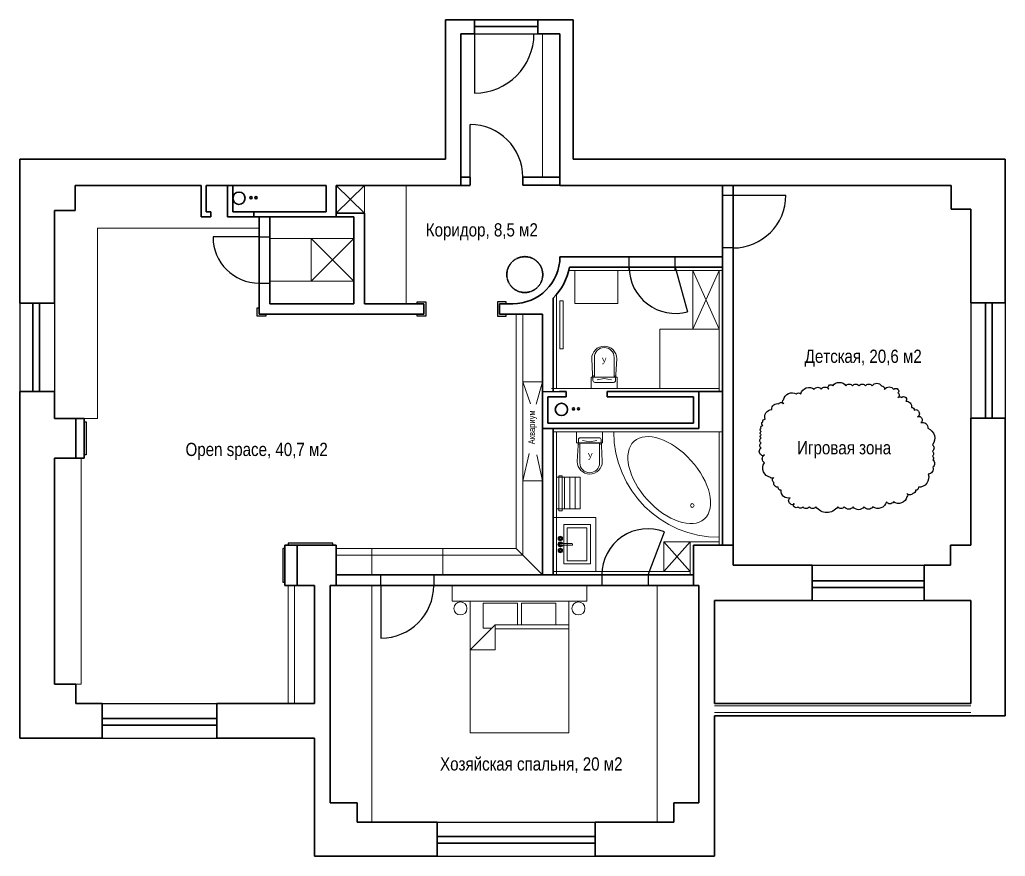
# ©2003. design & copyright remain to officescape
# Model space of a CAD drawing. Header units: inches. Extents: x -1596095 to 1052762, y -907497 to 506843.
# Drawn here: x -269926 to -254978, y -608999 to -596305 of the extents above; entities that cross this region are included whole.
import ezdxf

# ---------------------------------------------------------------- set-up
doc = ezdxf.new("R2010")
doc.units = ezdxf.units.IN
doc.header["$LTSCALE"] = 25
doc.header["$MEASUREMENT"] = 0
doc.linetypes.add('K1', pattern=[0.1875, 0.125, -0.0625])
doc.layers.add('Двери', color=7, linetype='Continuous')
doc.layers.add('Сантехника', color=94, linetype='Continuous')
for name, color, linetype, lineweight in [('МЕБЕЛЬ', 5, 'Continuous', 9), ('Названия', 7, 'Continuous', 30), ('Размеры', 1, 'Continuous', 9), ('Стены', 7, 'Continuous', 30)]:
    doc.layers.add(name, color=color, linetype=linetype, lineweight=lineweight)
doc.layers.get('Размеры').off()
doc.styles.get("Standard").update_dxf_attribs({"font": 'ARIALN.TTF'})

# ---------------------------------------------------------------- blocks, each defined once
blk = doc.blocks.new('_ArchTick')
at = {"color": 0, "linetype": 'ByBlock', "const_width": 0.15}
blk.add_lwpolyline([(-0.5, -0.5), (0.5, 0.5)], dxfattribs=at)
blk = doc.blocks.new('A$C30664437')
for p, q in [((-12, 22), (-12, 174)), ((12, 174), (12, 22)), ((-103, 3), (-109, 3)), ((-94, 12), (-94, 19)), ((-88, 12), (-88, 19)), ((-79, 3), (-72, 3)), ((79, 3), (72, 3)), ((88, 12), (88, 19)), ((94, 12), (94, 19)), ((103, 3), (109, 3)), ((-103, -3), (-109, -3)), ((-94, -12), (-94, -19)), ((-88, -12), (-88, -19)), ((-79, -3), (-72, -3)), ((79, -3), (72, -3)), ((88, -12), (88, -19)), ((94, -12), (94, -19)), ((103, -3), (109, -3))]:
    blk.add_line(p, q)
for centre, radius in [((-91, 0), 34.4), ((-116, 0), 6.99), ((-91, 0), 12.5), ((-91, 25), 6.99), ((-66, 0), 6.99), ((0, 0), 12.5), ((91, 0), 34.4), ((66, 0), 6.99), ((91, 0), 12.5), ((91, 25), 6.99), ((116, 0), 6.99), ((-91, -25), 6.99), ((91, -25), 6.99)]:
    blk.add_circle(centre, radius)
for centre, radius, start, end in [((0, 174), 12.5, 0, 180), ((-91, 0), 25, 106.0953, 163.7658), ((-91, 0), 25, 15.9116, 73.88), ((0, 0), 37.5, 109.6397, 70.3486), ((0, 0), 25, 120.2446, 59.6569), ((91, 0), 25, 105.9211, 163.5587), ((91, 0), 25, 15.7907, 74.7593), ((-91, 0), 25, 195.7907, 254.7593), ((-91, 0), 25, 285.9211, 343.5587), ((91, 0), 25, 195.9116, 253.88), ((91, 0), 25, 286.0953, 343.7658)]:
    blk.add_arc(centre, radius, start, end)
at = {"layer": 'МЕБЕЛЬ', "ltscale": 3, "xscale": 0.03937007873901166, "yscale": 0.03937007873901166, "zscale": 0.03937007873901166}
blk.add_blockref('_ArchTick', (13, 22), dxfattribs=at)
blk = doc.blocks.new('A$C08470E14')
at = {"layer": 'МЕБЕЛЬ', "ltscale": 3}
for points in [[(600, -404), (0, -404), (0, 0), (600, 0)], [(547, -351), (47, -351), (47, -49), (547, -49)]]:
    blk.add_lwpolyline(points, close=True, dxfattribs=at)
at = {"layer": 'МЕБЕЛЬ', "ltscale": 3, "rotation": 180}
blk.add_blockref('A$C30664437', (296, 52), dxfattribs=at)
blk = doc.blocks.new('A$C1B43068F')
at = {"layer": 'МЕБЕЛЬ'}
for p, q in [((0, 332), (0, 48)), ((28, 362), (118, 367)), ((40, 300), (60, 190)), ((80, 330), (80, 50)), ((90, 340), (380, 340)), ((118, 367), (360, 380)), ((60, 190), (40, 80)), ((28, 18), (118, 13)), ((90, 40), (380, 40)), ((118, 13), (360, 0))]:
    blk.add_line(p, q, dxfattribs=at)
for centre, radius, start, end in [((30, 332), 30, 93.1692, 179.9894), ((90, 330), 10, 89.9894, 179.9894), ((120, 337), 30, 93.1692, 173.5211), ((360, 190), 190, 269.9894, 89.9894), ((380, 190), 150, 269.9894, 89.9894), ((30, 48), 30, 179.9894, 266.8095), ((90, 50), 10, 179.9894, 269.9894), ((120, 43), 30, 186.4576, 266.8095)]:
    blk.add_arc(centre, radius, start, end, dxfattribs=at)
blk = doc.blocks.new('A$C5A3845E5')
at = {"layer": 'МЕБЕЛЬ', "ltscale": 3}
blk.add_lwpolyline([(0, 167), (395, 167), (395, 0), (0, 0)], close=True, dxfattribs=at)
at = {"layer": 'Размеры', "ltscale": 3, "rotation": 89.99627095683446}
blk.add_blockref('A$C1B43068F', (389, 90), dxfattribs=at)
blk = doc.blocks.new('A$C4C24661D')
at = {"layer": 'МЕБЕЛЬ', "ltscale": 3}
blk.add_blockref('A$C5A3845E5', (0, 0), dxfattribs=at)
blk.add_text('У', height=100, dxfattribs=at).set_placement((160, 366))
blk = doc.blocks.new('A$C74240126')
at = {"layer": 'МЕБЕЛЬ', "ltscale": 3, "extrusion": (0, 0, -1), "zscale": -1, "rotation": 180}
blk.add_blockref('A$C5A3845E5', (0, 0), dxfattribs=at)
at = {"layer": 'МЕБЕЛЬ', "ltscale": 3}
blk.add_text('У', height=100, dxfattribs=at).set_placement((169, -422))
blk = doc.blocks.new('A$C2C1F498B')
at = {"color": 5, "linetype": 'Continuous'}
for p, q in [((1770, -237), (270, -237)), ((990, -267), (470, -267)), ((1570, -267), (1050, -267)), ((470, -647), (600, -647))]:
    blk.add_line(p, q, dxfattribs=at)
at = {"color": 5, "linetype": 'Continuous', "lineweight": 9}
for p, q in [((270, -237), (270, -2237)), ((470, -267), (470, -647)), ((990, -597), (990, -267)), ((1050, -267), (1050, -597)), ((1570, -597), (1570, -267)), ((1770, -2237), (1770, -237)), ((270, -977), (650, -597)), ((1770, -597), (650, -597)), ((650, -597), (650, -977)), ((650, -657), (1770, -657)), ((650, -977), (270, -977)), ((270, -2237), (1770, -2237))]:
    blk.add_line(p, q, dxfattribs=at)
at = {"layer": 'МЕБЕЛЬ', "ltscale": 3}
for p, q in [((0, 0), (0, -237)), ((2040, -237), (2040, 0)), ((0, -237), (2040, -237))]:
    blk.add_line(p, q, dxfattribs=at)
for centre in [(125, -350), (1915, -350)]:
    blk.add_circle(centre, 98.6, dxfattribs=at)

msp = doc.modelspace()

# ---------------------------------------------------------------- linework, layer by layer
at = {"layer": 'Двери', "ltscale": 3}
for p, q in [((-263026.1, -596518.7), (-263026.1, -597418.7)), ((-263026.1, -596518.7), (-262066.1, -596518.7)), ((-263096.4, -598694.6), (-263096.4, -597894.7)), ((-259266.2, -598968.7), (-259106.2, -598968.7)), ((-259106.2, -598968.7), (-258306.2, -598968.7)), ((-266294.1, -599602.2), (-266994.1, -599602.2)), ((-266294.1, -599602.2), (-266134.1, -599602.2)), ((-259106.2, -599768.7), (-259266.2, -599768.7)), ((-260680.7, -600111.1), (-260680.7, -599901)), ((-259982.5, -600111.1), (-259982.5, -599901)), ((-259982.5, -600061.1), (-259795.4, -600735.6)), ((-266294.1, -600302.2), (-266134.1, -600302.2)), ((-269926.1, -600608.4), (-269926.1, -601948.2)), ((-269396, -600608.4), (-269396.4, -601948.2)), ((-263796.9, -600614.6), (-263896.9, -600614.6)), ((-255497.9, -600599.5), (-255497.9, -602349.1)), ((-254977.6, -600599.5), (-254977.6, -602349.1)), ((-263766.9, -600774.6), (-263766.9, -600774.6)), ((-260396.2, -604728.7), (-260145.6, -604075.1)), ((-257906.6, -604579.8), (-256207.1, -604579.8)), ((-264446.8, -604888.7), (-264446.8, -604728.7)), ((-263646.8, -604728.7), (-263646.8, -604888.7)), ((-261096.2, -604728.7), (-261096.2, -604888.7)), ((-260396.2, -604728.7), (-260396.2, -604888.7)), ((-264446.8, -604888.7), (-264446.8, -605688.7)), ((-257906.6, -605120.1), (-256207.1, -605120.1)), ((-268675.7, -606678.2), (-266935.9, -606678.2)), ((-268675.7, -607208.2), (-266935.9, -607208.2)), ((-263596.4, -608478.5), (-261196.2, -608478.5)), ((-263596.4, -608998.8), (-261196.2, -608998.8))]:
    msp.add_line(p, q, dxfattribs=at)
at = {"layer": 'Двери', "color": 6, "ltscale": 3}
for p, q in [((-263896.9, -600614.6), (-263896.9, -600584.6)), ((-263896.9, -600584.6), (-263766.9, -600584.6)), ((-263766.9, -600584.6), (-263766.9, -600804.6)), ((-262546.9, -600585.4), (-262676.9, -600585.4)), ((-262676.9, -600585.4), (-262676.9, -600805.4)), ((-262546.9, -600615.4), (-262546.9, -600585.4)), ((-266324.1, -600804.6), (-266324.1, -600674.6)), ((-266324.1, -600674.6), (-266294.1, -600674.6)), ((-266194.1, -600774.6), (-266194.1, -600804.6)), ((-263896.9, -600804.6), (-263896.9, -600774.6)), ((-262546.9, -600805.4), (-262546.9, -600774.6)), ((-266194.1, -600804.6), (-266324.1, -600804.6)), ((-263766.9, -600804.6), (-263896.9, -600804.6)), ((-262676.9, -600805.4), (-262546.9, -600805.4)), ((-268946.4, -602407.8), (-268916.4, -602407.8)), ((-268916.4, -602407.8), (-268916.4, -602907.8)), ((-268916.4, -602907.8), (-268946.4, -602907.8)), ((-265905.1, -604329.5), (-265935.1, -604329.5)), ((-265935.1, -604329.5), (-265935.1, -604838.7)), ((-265176.5, -604249.5), (-265855.1, -604249.5)), ((-265855.1, -604249.5), (-265855.1, -604279.5)), ((-265176.5, -604279.5), (-265176.5, -604249.5)), ((-265935.1, -604838.7), (-265905.1, -604838.7))]:
    msp.add_line(p, q, dxfattribs=at)
at = {"layer": 'Двери', "ltscale": 3}
for centre, radius, start, end in [((-263026.1, -596518.7), 900, 270, 0), ((-263096.4, -598694.6), 799.9, 0, 90), ((-259106.2, -598968.7), 800, 270, 0), ((-266294.1, -599602.2), 700, 180, 270), ((-259982.5, -600061.1), 700, 180, 285.49493), ((-260396.2, -604728.7), 700, 69.02312, 180), ((-264446.8, -604888.7), 800, 270, 0)]:
    msp.add_arc(centre, radius, start, end, dxfattribs=at)
at = {"layer": 'МЕБЕЛЬ', "ltscale": 3}
for p, q in [((-261996.5, -598694.6), (-261996.5, -596518.7)), ((-265126.5, -598818.7), (-264696.9, -599238.7)), ((-265126.5, -599238.7), (-264696.9, -598818.7)), ((-264696.9, -598818.7), (-264696.9, -599238.7)), ((-264066.9, -598818.7), (-264066.9, -600614.6)), ((-265506.9, -599298.7), (-264856.9, -599298.7)), ((-268746.4, -602357.8), (-268746.4, -599468.7)), ((-268746.4, -599468.7), (-266294.1, -599468.7)), ((-266134.1, -599624.9), (-265506.9, -599624.9)), ((-265506.9, -600274.9), (-265506.9, -599624.9)), ((-265506.9, -599624.9), (-264856.9, -600274.9)), ((-264856.9, -599624.9), (-265506.9, -600274.9)), ((-265506.9, -599624.9), (-264856.9, -599624.9)), ((-259266.2, -600111.1), (-261597.5, -600111.1)), ((-261504.5, -600111.1), (-261504.5, -600611.1)), ((-260854.6, -600611.1), (-260854.6, -600111.1)), ((-259716.2, -600111.1), (-259716.2, -600998.5)), ((-259716.2, -600998.5), (-259316.2, -600111.1)), ((-259716.2, -600111.1), (-259316.2, -600998.5)), ((-259316.2, -600111.1), (-259316.2, -601948.5)), ((-265506.9, -600274.9), (-266134.1, -600274.9)), ((-265506.9, -600274.9), (-264856.9, -600274.9)), ((-261786.9, -601898.2), (-261786.9, -600475.3)), ((-261504.5, -600611.1), (-260854.6, -600611.1)), ((-262396.9, -604328.7), (-262396.9, -600774.6)), ((-262296.9, -604428.7), (-262296.9, -600774.6)), ((-259316.2, -600681.9), (-259316.2, -600631.9)), ((-260216.2, -600998.5), (-260216.2, -601898.5)), ((-260216.2, -600998.5), (-259316.2, -600998.5)), ((-262296.9, -601799.8), (-262296.9, -603299.8)), ((-262296.9, -601799.8), (-261996.9, -601799.8)), ((-262296.9, -601799.8), (-262180.5, -602134.4)), ((-261996.9, -601799.8), (-262092.7, -602138.8)), ((-259316.2, -601898.5), (-261859, -601898.5)), ((-261259.1, -601898.5), (-261709.1, -601898.5)), ((-260216.2, -601898.5), (-259316.2, -601898.5)), ((-269075.8, -602357.8), (-268746.4, -602357.8)), ((-261996.9, -602508.6), (-261996.9, -602558.6)), ((-261836.9, -602558.6), (-259266.2, -602558.6)), ((-261786.9, -602558.6), (-261786.9, -604728.7)), ((-259266.2, -602558.6), (-259316.2, -602558.6)), ((-259316.2, -602558.6), (-259316.2, -604279.5)), ((-268996.4, -602957.8), (-268996.4, -606388)), ((-262296.9, -603299.8), (-262198.1, -602889.1)), ((-261996.9, -603299.8), (-262083.9, -602906.6)), ((-262296.9, -603299.8), (-261996.9, -603299.8)), ((-261786.9, -603248.1), (-261424.1, -603248.1)), ((-261662.4, -603248.1), (-261662.4, -603728.8)), ((-261583, -603248.1), (-261583, -603728.8)), ((-261503.6, -603248.1), (-261503.6, -603728.8)), ((-261424.1, -603248.1), (-261424.1, -603728.8)), ((-261424.1, -603728.8), (-261786.9, -603728.8)), ((-261186.9, -603860.7), (-261836.9, -603860.7)), ((-261186.9, -603860.7), (-261186.9, -604678.7)), ((-265126.5, -604328.7), (-262396.9, -604328.7)), ((-264586.8, -604728.7), (-264586.8, -604328.7)), ((-263507.2, -604718.4), (-263507.2, -604328.7)), ((-262396.9, -604328.7), (-261996.9, -604728.7)), ((-259756.5, -604229.5), (-260156.5, -604229.5)), ((-260156.5, -604229.5), (-260156.5, -604678.7)), ((-260156.5, -604678.7), (-259756.5, -604229.5)), ((-260156.5, -604229.5), (-259756.5, -604678.7)), ((-259706.5, -604229.5), (-259756.5, -604229.5)), ((-259756.5, -604229.5), (-259756.5, -604728.7)), ((-259316.2, -604229.5), (-259706.5, -604229.5)), ((-259316.2, -604279.5), (-259316.2, -604229.5)), ((-265126.5, -604428.7), (-262296.9, -604428.7)), ((-259756.5, -604678.7), (-261836.9, -604678.7)), ((-259756.5, -604728.7), (-259756.5, -604678.7)), ((-265716.2, -604888.7), (-265856.1, -604888.7)), ((-265856.1, -604888.7), (-265856.1, -606678.2)), ((-265756.1, -606678.2), (-265756.1, -604888.7)), ((-264586.8, -604888.7), (-264586.8, -608478.5)), ((-260256.2, -604888.7), (-260256.2, -608478.5)), ((-268996.4, -606388), (-269075.8, -606388)), ((-265856.1, -606678.2), (-265756.1, -606678.2))]:
    msp.add_line(p, q, dxfattribs=at)
for points in [[(-261684.1, -600568.3), (-261734.1, -600568.3), (-261734.1, -601297.6), (-261684.1, -601297.6)], [(-261699.7, -603758.2), (-261699.7, -603224.8), (-261748.6, -603224.8), (-261748.6, -603758.2)]]:
    msp.add_lwpolyline(points, close=True, dxfattribs=at)
msp.add_circle((-259724.4, -603676.1), 28, dxfattribs=at)
msp.add_arc((-259316.2, -602558.6), 1600, 180, 270, dxfattribs=at)
msp.add_ellipse((-260075, -603290.8), major_axis=(-533.4, 588.8), ratio=0.5604096, dxfattribs=at)
at = {"layer": 'Сантехника', "ltscale": 3}
msp.add_lwpolyline([(-258657, -602461.8, -0.5205671), (-258657, -602405.9, -0.5205671), (-258619.7, -602368.7, -0.5205671), (-258520.2, -602219.7, -0.5205671), (-258414.6, -602132.7, -0.5205671), (-258340, -602132.7, -0.5205671), (-258340, -602070.6, -0.5205671), (-258147.4, -601983.7, -0.5205671), (-258079, -601983.7, -0.5205671), (-257873.9, -601909.2, -0.5205671), (-257768.3, -601909.2, -0.5205671), (-257656.4, -601909.2, -0.5205671), (-257656.4, -601859.5, -0.5205671), (-257594.3, -601859.5, -0.5205671), (-257395.4, -601859.5, -0.5205671), (-257296, -601859.5, -0.5205671), (-257196.5, -601859.5, -0.5205671), (-257097.1, -601859.5, -0.5205671), (-256997.7, -601859.5, -0.5205671), (-256854.7, -601859.5, -0.5205671), (-256811.2, -601915.4, -0.5205671), (-256668.3, -601915.4, -0.5205671), (-256606.1, -601915.4, -0.5205671), (-256606.1, -601965.1, -0.5205671), (-256606.1, -602039.6, -0.5205671), (-256550.2, -602039.6, -0.5205671), (-256488.1, -602039.6, -0.5205671), (-256488.1, -602095.5, -0.5205671), (-256401.1, -602188.6, -0.5205671), (-256357.6, -602232.1, -0.5205671), (-256307.8, -602232.1, -0.5205671), (-256307.8, -602337.6, -0.5205671), (-256258.1, -602337.6, -0.5205671), (-256258.1, -602418.4, -0.5205671), (-256152.5, -602505.3, -0.5205671), (-256084.1, -602753.7, -0.5205671), (-256084.1, -602853, -0.5205671), (-256084.1, -602927.6, -0.5205671), (-256077.9, -602983.4, -0.5205671), (-256077.9, -603095.2, -0.5205671), (-256146.3, -603200.8, -0.5205671), (-256295.4, -603399.5, -0.5205671), (-256338.9, -603443, -0.5205671), (-256382.4, -603492.6, -0.5205671), (-256469.4, -603492.6, -0.5205671), (-256469.4, -603542.3, -0.5205671), (-256674.5, -603623, -0.5205671), (-256780.1, -603623, -0.5205671), (-256985.2, -603697.6, -0.5205671), (-257122, -603697.6, -0.5205671), (-257283.5, -603697.6, -0.5205671), (-257420.3, -603697.6, -0.5205671), (-257519.7, -603697.6, -0.5205671), (-257849.1, -603697.6, -0.5205671), (-257948.5, -603697.6, -0.5205671), (-258047.9, -603697.6, -0.5205671), (-258122.5, -603697.6, -0.5205671), (-258178.4, -603697.6, -0.5205671), (-258178.4, -603647.9, -0.5205671), (-258240.6, -603647.9, -0.5205671), (-258240.6, -603560.9, -0.5205671), (-258377.3, -603443, -0.5205671), (-258420.8, -603399.5, -0.5205671), (-258489.2, -603325, -0.5205671), (-258489.2, -603250.5, -0.5205671), (-258538.9, -603250.5, -0.5205671), (-258632.1, -603026.9, -0.5205671), (-258632.1, -602908.9, -0.5205671), (-258681.8, -602908.9, -0.5205671), (-258681.8, -602803.4, -0.5205671), (-258681.8, -602728.8, -0.5205671), (-258681.8, -602654.3, -0.5205671), (-258681.8, -602604.7, -0.5205671), (-258681.8, -602555, -0.5205671), (-258681.8, -602499.1, -0.5205671)], format="xyb", close=True, dxfattribs=at)
at = {"layer": 'Сантехника', "lineweight": 30, "ltscale": 3}
for centre, radius in [((-266600.1, -599013.9), 93.2), ((-266417.9, -599006.4), 16.1), ((-266341.9, -599005.3), 16.1), ((-261709.1, -602218.6), 93.2), ((-261527, -602211.1), 16.1), ((-261450.9, -602210), 16.1)]:
    msp.add_circle(centre, radius, dxfattribs=at)
at = {"layer": 'Стены', "ltscale": 3}
for p, q in [((-263467.4, -598421.5), (-263467.4, -596305.3)), ((-263467.4, -596305.3), (-261533.4, -596305.3)), ((-263026.1, -596305.3), (-263026.1, -596518.7)), ((-262066.1, -596408.7), (-263026.1, -596408.7)), ((-262066.1, -596518.7), (-262066.1, -596305.3)), ((-261533.4, -596305.3), (-261533.4, -598421.5)), ((-263236.1, -598818.7), (-263236.1, -596518.7)), ((-263026.1, -596518.7), (-263236.1, -596518.7)), ((-261736.1, -596518.7), (-262066.1, -596518.7)), ((-261736.1, -598818.7), (-261736.1, -596518.7)), ((-269926.1, -598818.7), (-269926.1, -598421.5)), ((-269926.1, -598421.5), (-263467.4, -598421.5)), ((-261533.4, -598421.5), (-254977.6, -598421.5)), ((-254977.6, -598421.5), (-254977.6, -598818.7)), ((-269926.1, -598818.7), (-269926.1, -600608.4)), ((-267176.1, -598818.7), (-269086.1, -598818.7)), ((-269086.1, -598818.7), (-269086.1, -599198.2)), ((-267096.4, -598818.7), (-265276.1, -598818.7)), ((-265276.1, -598818.7), (-265276.1, -599218.7)), ((-263236.1, -598818.7), (-265126.5, -598818.7)), ((-265126.5, -599298.7), (-265126.5, -598818.7)), ((-263295.1, -598818.7), (-263096.4, -598818.7)), ((-263096.4, -598694.6), (-263236.1, -598694.6)), ((-263096.4, -598814.8), (-263096.4, -598694.6)), ((-262296.5, -598814.6), (-262296.5, -598694.6)), ((-261736.1, -598694.6), (-262296.5, -598694.6)), ((-261736.1, -598814.6), (-262296.5, -598814.6)), ((-255798.3, -598818.7), (-261736.1, -598818.7)), ((-259266.2, -604279.5), (-259266.2, -598818.7)), ((-259106.2, -604279.5), (-259106.2, -598818.7)), ((-255798.3, -599179.4), (-255798.3, -598818.7)), ((-254977.6, -600599.5), (-254977.6, -598818.7)), ((-269086.1, -599198.2), (-269396, -599198.2)), ((-269396, -599198.2), (-269396, -599198.2)), ((-269396, -599198.2), (-269396, -600608.4)), ((-266376.5, -599298.7), (-266376.5, -599218.5)), ((-266376.5, -599218.5), (-265276.1, -599218.7)), ((-264696.9, -599238.7), (-265126.5, -599238.7)), ((-264696.9, -599238.7), (-264696.9, -600614.6)), ((-255497.9, -599179.4), (-255798.3, -599179.4)), ((-255497.9, -600599.5), (-255497.9, -599179.4)), ((-265126.5, -599298.7), (-266416.9, -599298.7)), ((-266294.1, -600774.6), (-266294.1, -599298.7)), ((-264856.9, -599298.7), (-266256.9, -599298.7)), ((-266134.1, -599298.7), (-266134.1, -600614.6)), ((-264856.9, -600614.6), (-264856.9, -599298.7)), ((-259266.2, -599901.1), (-261732.3, -599900.9)), ((-259266.2, -600058.4), (-259266.2, -599898.4)), ((-261586.7, -600061.1), (-259266.2, -600061.1)), ((-269396, -600608.4), (-269926.1, -600608.4)), ((-269726.1, -600608.4), (-269726.1, -601948.2)), ((-269626.1, -600608.4), (-269626.1, -601948.2)), ((-266134.1, -600614.6), (-264856.9, -600614.6)), ((-264696.9, -600614.6), (-263996.9, -600614.6)), ((-263996.9, -600614.6), (-263796.9, -600614.6)), ((-263796.9, -600614.6), (-263796.9, -600774.6)), ((-262446.9, -600615.4), (-262646.9, -600615.4)), ((-262646.9, -600615.4), (-262646.9, -600774.6)), ((-261836.9, -601949), (-261836.9, -600528.1)), ((-254977.6, -600599.5), (-255497.9, -600599.5)), ((-255277.6, -602349.1), (-255277.6, -600599.5)), ((-255177.6, -602349.1), (-255177.6, -600599.5)), ((-264856.9, -600774.6), (-266294.1, -600774.6)), ((-263996.9, -600774.6), (-264856.9, -600774.6)), ((-263796.9, -600774.6), (-263996.9, -600774.6)), ((-262646.9, -600774.6), (-262446.9, -600774.6)), ((-262446.9, -600774.6), (-261996.9, -600774.6)), ((-261996.9, -600774.6), (-261996.9, -601948.5)), ((-269926.1, -601948.2), (-269926.1, -607208.2)), ((-269926.1, -601948.2), (-269396.4, -601948.2)), ((-269396.4, -601948.2), (-269396.4, -602357.8)), ((-261996.9, -602508.6), (-261996.9, -601948.5)), ((-261656.5, -601949.5), (-261996.9, -601948.5)), ((-261736.9, -601948.5), (-261636.5, -601948.5)), ((-261636.5, -601948.5), (-261636.5, -602028.6)), ((-261016.7, -601948.5), (-259626.5, -601948.5)), ((-261016.7, -601948.5), (-261016.7, -602028.6)), ((-259626.5, -601948.5), (-259626.5, -602508.6)), ((-259266.2, -601948.5), (-259626.5, -601948.5)), ((-261636.5, -602028.6), (-261917, -602028.6)), ((-261917, -602028.6), (-261917, -602428.6)), ((-261016.7, -602028.6), (-259706.5, -602028.6)), ((-259706.5, -602028.6), (-259706.5, -602428.6)), ((-269396.4, -602357.8), (-269075.8, -602357.8)), ((-269075.8, -602357.8), (-269075.8, -602477.5)), ((-261996.9, -602348.6), (-261996.9, -604728.7)), ((-255497.9, -604279.5), (-255497.9, -602349.1)), ((-255497.9, -602349.1), (-254977.6, -602349.1)), ((-254977.6, -605120.1), (-254977.6, -602349.1)), ((-269075.8, -602477.5), (-269075.8, -602957.8)), ((-259626.5, -602508.6), (-261996.9, -602508.6)), ((-259706.5, -602428.6), (-261917, -602428.6)), ((-261836.9, -602508.6), (-261836.9, -604728.7)), ((-269075.8, -602957.8), (-269396.4, -602957.8)), ((-269396.4, -602957.8), (-269396.4, -606388)), ((-265716.2, -604888.7), (-265716.2, -604279.5)), ((-265126.5, -604279.5), (-265716.2, -604279.5)), ((-265126.5, -604279.5), (-265126.5, -604888.7)), ((-259706.5, -604279.5), (-259106.2, -604279.5)), ((-259706.5, -604888.7), (-259706.5, -604279.5)), ((-259106.2, -604279.5), (-259106.2, -604579.8)), ((-255807.5, -604579.8), (-255807.5, -604279.5)), ((-255807.5, -604279.5), (-255497.9, -604279.5)), ((-259106.2, -604579.8), (-257906.6, -604579.8)), ((-257906.6, -604579.8), (-257906.6, -605120.1)), ((-256207.1, -605120.1), (-256207.1, -604579.8)), ((-256207.1, -604579.8), (-255807.5, -604579.8)), ((-263159.1, -604728.7), (-265126.5, -604728.7)), ((-263416.4, -604728.7), (-259706.5, -604728.7)), ((-265456.1, -604888.7), (-265716.2, -604888.7)), ((-265456.1, -606678.2), (-265456.1, -604888.7)), ((-265126.5, -604888.7), (-265216.8, -604888.7)), ((-265216.8, -604888.7), (-265216.8, -608188.2)), ((-263159.1, -604888.7), (-265126.5, -604888.7)), ((-263416.4, -604888.7), (-259706.5, -604888.7)), ((-259626.2, -604888.7), (-259706.5, -604888.7)), ((-259626.2, -608188.2), (-259626.2, -604888.7)), ((-257906.6, -604820.1), (-256207.1, -604820.1)), ((-257906.6, -604920.1), (-256207.1, -604920.1)), ((-259387.2, -606678.2), (-259387.2, -605120.1)), ((-259387.2, -605120.1), (-257906.6, -605120.1)), ((-256207.1, -605120.1), (-255497.9, -605120.1)), ((-255497.9, -606678.2), (-255497.9, -605120.1)), ((-254977.6, -605120.1), (-254977.6, -606865.2)), ((-269396.4, -606388), (-269075.8, -606388)), ((-269075.8, -606388), (-269075.8, -606678.2)), ((-269075.8, -606678.2), (-268675.7, -606678.2)), ((-268675.7, -606678.2), (-268675.7, -607208.2)), ((-266935.9, -607208.2), (-266935.9, -606678.2)), ((-266935.9, -606678.2), (-265456.1, -606678.2)), ((-259387.2, -606678.2), (-255497.9, -606678.2)), ((-259387.2, -608998.8), (-259387.2, -606865.2)), ((-254977.6, -606865.2), (-259387.2, -606865.2)), ((-268675.7, -606908.2), (-266935.9, -606908.2)), ((-268675.7, -607008.2), (-266935.9, -607008.2)), ((-269926.1, -607208.2), (-268675.7, -607208.2)), ((-266935.9, -607208.2), (-265456.1, -607208.2)), ((-265456.1, -608998.8), (-265456.1, -607208.2)), ((-265216.8, -608188.2), (-264806.8, -608188.2)), ((-264806.8, -608188.2), (-264806.8, -608478.5)), ((-260006.5, -608478.5), (-260006.5, -608188.2)), ((-260006.5, -608188.2), (-259626.2, -608188.2)), ((-264806.8, -608478.5), (-263596.4, -608478.5)), ((-263596.4, -608478.5), (-263596.4, -608998.8)), ((-261196.2, -608998.8), (-261196.2, -608478.5)), ((-261196.2, -608478.5), (-260006.5, -608478.5)), ((-263596.4, -608698.8), (-261196.2, -608698.8)), ((-263596.4, -608798.8), (-261196.2, -608798.8)), ((-265456.1, -608998.8), (-263596.4, -608998.8)), ((-261196.2, -608998.8), (-259387.2, -608998.8))]:
    msp.add_line(p, q, dxfattribs=at)
at = {"layer": 'Стены', "color": 1, "ltscale": 3}
for p, q in [((-267176.1, -599298.7), (-267176.1, -598818.7)), ((-267096.4, -599218.7), (-267096.4, -598818.7)), ((-267025.9, -599218.7), (-267096.4, -599218.7)), ((-267025.9, -599298.7), (-267025.9, -599218.7)), ((-267176.1, -599298.7), (-267025.9, -599298.7))]:
    msp.add_line(p, q, dxfattribs=at)
at = {"layer": 'Стены', "color": 2, "ltscale": 3}
for p, q in [((-266776.1, -598818.7), (-266776.1, -599298.7)), ((-266696.1, -598818.7), (-266696.1, -599218.7)), ((-266696.1, -599218.7), (-266376.5, -599218.5)), ((-266776.1, -599298.7), (-266416.9, -599298.7)), ((-268946.4, -602357.8), (-269075.8, -602357.8)), ((-268946.4, -602957.8), (-268946.4, -602357.8)), ((-269075.8, -602957.8), (-268946.4, -602957.8)), ((-265905.1, -604888.7), (-265905.1, -604279.5)), ((-265905.1, -604279.5), (-265716.2, -604279.5)), ((-265716.2, -604888.7), (-265905.1, -604888.7))]:
    msp.add_line(p, q, dxfattribs=at)
at = {"layer": 'Стены', "color": 5, "lineweight": 9, "ltscale": 3}
for p, q in [((-259387.2, -606717.3), (-255497.9, -606717.3)), ((-259387.2, -606817.3), (-255497.9, -606817.3))]:
    msp.add_line(p, q, dxfattribs=at)
at = {"layer": 'Стены', "color": 3, "linetype": 'K1', "ltscale": 3}
msp.add_circle((-262265.4, -600172.6), 272.1, dxfattribs=at)
at = {"layer": 'Стены', "ltscale": 3}
for radius, start, end in [(714.6, 270, 359.99506), (875, 314.19822, 349.44552)]:
    msp.add_arc((-262446.9, -599900.8), radius, start, end, dxfattribs=at)

# ---------------------------------------------------------------- block references
at = {"layer": 'МЕБЕЛЬ', "ltscale": 3}
for name, p in [('A$C4C24661D', (-261259.1, -601898.5)), ('A$C74240126', (-261479.5, -602558.6)), ('A$C2C1F498B', (-263366.4, -604888.7))]:
    msp.add_blockref(name, p, dxfattribs=at)
at = {"layer": 'МЕБЕЛЬ', "color": 5, "ltscale": 3, "rotation": 90}
msp.add_blockref('A$C08470E14', (-261674.1, -604563.2), dxfattribs=at)

# ---------------------------------------------------------------- texts
at = {"layer": 'Названия', "ltscale": 3}
for s, p in [('Коридор, 8,5 м2', (-263766.1, -599594)), ('Детская, 20,6 м2', (-258019.9, -601511.8)), ('Игровая зона', (-258134.9, -602899.7)), ('Open space, 40,7 м2', (-267411.1, -602925.3)), ('Хозяйская спальня, 20 м2', (-263550.5, -607697.1))]:
    msp.add_text(s, height=200, dxfattribs=at).set_placement(p)
at = {"layer": 'Названия', "color": 5, "ltscale": 3}
msp.add_text('Аквариум', height=100, rotation=90, dxfattribs=at).set_placement((-262110, -602748.2))

doc.saveas('drawing.dxf')
